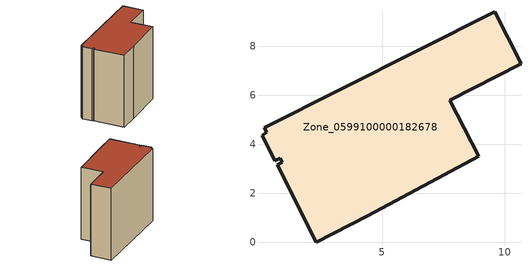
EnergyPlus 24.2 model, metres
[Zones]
Zone_0599100000182678
 floor ground (C_G): 0.3,4.49 0.2,4.68 9.59,9.41 10.66,7.28 7.76,5.8 8.94,3.51 4.41,1.08 2.31,0 0.71,3.16 0.94,3.27 0.85,3.44 0.63,3.33 0.1,4.38 z3.24
 wall outside (C_F): 4.41,1.08 8.94,3.51 7.76,5.8 10.66,7.28 9.59,9.41 0.2,4.68 0.3,4.49 0.1,4.38 0.63,3.33 0.85,3.44 0.94,3.27 0.71,3.16 2.31,0 4.41,1.08 z3.24:11.62
 roof outside (C_R): 0.2,4.68 0.3,4.49 0.1,4.38 0.63,3.33 0.85,3.44 0.94,3.27 0.71,3.16 2.31,0 4.41,1.08 8.94,3.51 7.76,5.8 10.66,7.28 9.59,9.41 z11.62
[BUILDING]
Pand.0599100000182678: North Axis=0; Terrain=City; Loads Convergence Tolerance Value=0.04; Temperature Convergence Tolerance Value=0.4; Solar Distribution=FullExterior; Maximum Number of Warmup Days=25; Minimum Number of Warmup Days=1
[Site:Location]
Rotterdam.The.Hague.AP_ZH_NLD Design_Conditions: Latitude=51.96; Longitude=4.45; Time Zone=1; Elevation=-4.5
[SITE:GROUNDTEMPERATURE:BUILDINGSURFACE]
18, 18, 18, 18, 18, 18, 18, 18, 18, 18, 18, 18
[MATERIAL] Thermal Absorptance=0.9; Solar Absorptance=0.7; Visible Absorptance=0.7
Name | Roughness | Thickness | Conductivity | Density | Specific Heat
G.TI.1946 | MediumSmooth | 0.15 | 1 | 540 | 1210
F.TI.1946 | Rough | 0.3 | 0.857143 | 1920 | 840
R.TI.1946 | MediumRough | 0.2 | 0.1 | 1500 | 1000
[CONSTRUCTION]
C_G: G.TI.1946
C_F: F.TI.1946
C_R: R.TI.1946
[ZONE]
Zone_0599100000182678: Type=1; Multiplier=1; Ceiling Height=Autocalculate; Volume=Autocalculate; Floor Area=autocalculate; Part of Total Floor Area=Yes
[ZONEINFILTRATION:DESIGNFLOWRATE]
Infil_Zone_0599100000182678: Zone or ZoneList or Space or SpaceList=Zone_0599100000182678; Schedule=AlwaysOn; Design Flow Rate Calculation Method=Flow/Area; Flow Rate per Floor Area=0.003; Constant Term Coefficient=1; Temperature Term Coefficient=0; Velocity Term Coefficient=0; Velocity Squared Term Coefficient=0
[HVACTEMPLATE:ZONE:IDEALLOADSAIRSYSTEM]
Zone_0599100000182678: Maximum Heating Supply Air Temperature=50; Minimum Cooling Supply Air Temperature=13; Maximum Heating Supply Air Humidity Ratio=0.0156; Minimum Cooling Supply Air Humidity Ratio=0.0077; Heating Limit=NoLimit; Cooling Limit=NoLimit; Dehumidification Control Type=ConstantSensibleHeatRatio; Cooling Sensible Heat Ratio=0.7; Dehumidification Setpoint=60; Humidification Control Type=None; Humidification Setpoint=30; Outdoor Air Method=None; Outdoor Air Flow Rate per Person=0.00944; Outdoor Air Flow Rate per Zone Floor Area=0; Outdoor Air Flow Rate per Zone=0; Demand Controlled Ventilation Type=None; Outdoor Air Economizer Type=NoEconomizer; Heat Recovery Type=None; Sensible Heat Recovery Effectiveness=0.7; Latent Heat Recovery Effectiveness=0.65
[ZONECONTROL:THERMOSTAT]
ThermostatControl_Zone_0599100000182678: Zone or ZoneList=Zone_0599100000182678; Control Type Schedule=DualSetpointControlType; Control 1=Thermostat_Zone_0599100000182678; Temperature Difference Between Cutout And Setpoint=0
[THERMOSTATSETPOINT:DUALSETPOINT]
Thermostat_Zone_0599100000182678: Heating Setpoint Temperature Schedule=HeatingSetpoint_Zone_0599100000182678; Cooling Setpoint Temperature Schedule=CoolingSetpoint_Zone_0599100000182678
[SCHEDULE:COMPACT]
HeatingSetpoint_Zone_0599100000182678: Through: 12/31, For: AllDays, Until: 24:00, 21
CoolingSetpoint_Zone_0599100000182678: Through: 12/31, For: AllDays, Until: 24:00, 24
DualSetpointControlType: Through: 12/31, For: AllDays, Until: 24:00, 4
AlwaysOn: Through: 12/31, For: AllDays, Until: 24:00, 1
